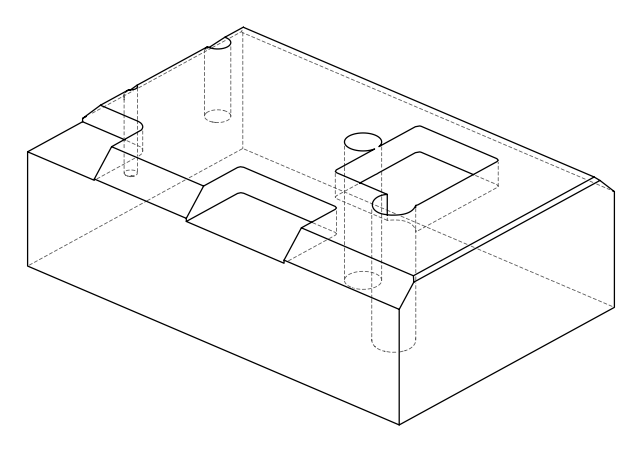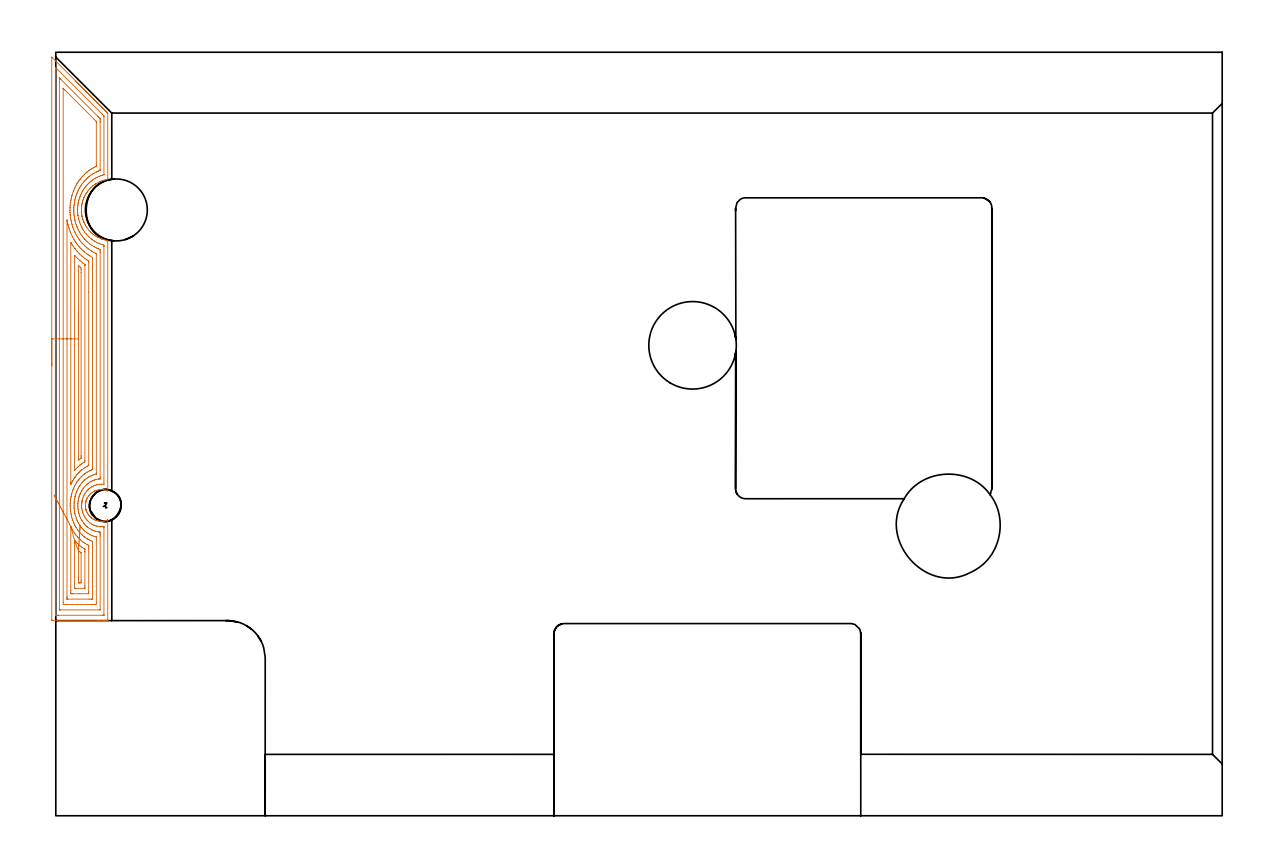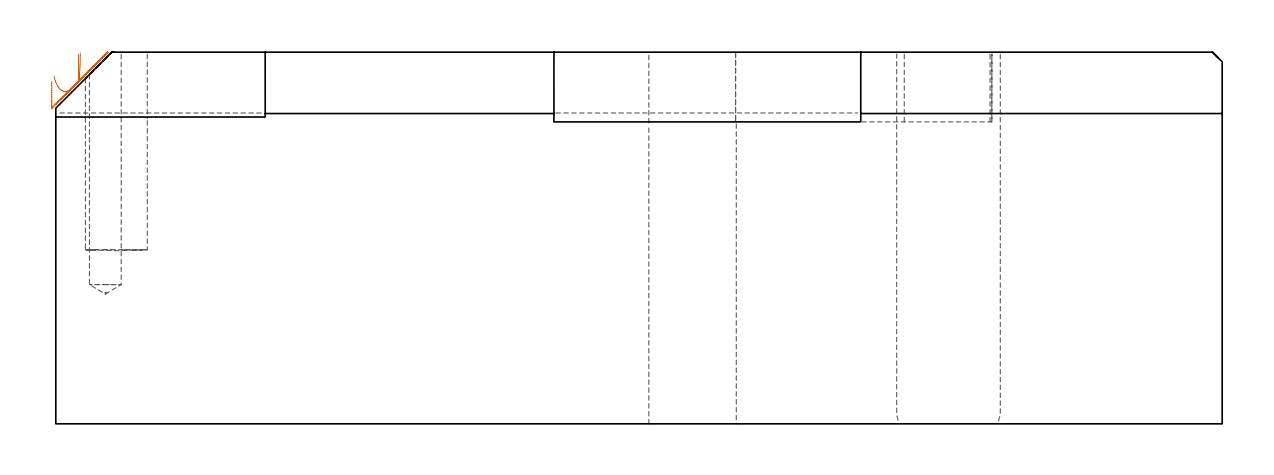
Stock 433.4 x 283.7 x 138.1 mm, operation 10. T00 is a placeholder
(PLAN: 17 operations, 10 tool changes, 284.3 min)
(1 SPOT_DRILL | STEP1HOLE_1 | NXT0321_9005460120000 | 0.05 min | 179 mm3)
(2 SPOT_DRILL_1 | STEP1POCKET | NXT0321_9005460120000 | 0.03 min | 1 mm3)
(3 DRILL_BLIND_HOLE_INTO_CENTER | STEP1HOLE_1 | NXT0301_056 | 0.06 min | 547 mm3)
(4 GUN_DRILL_THROUGH_HOLE | STEP1HOLE_1 | UGT0307_005 | 0.64 min | 6782 mm3)
(5 SPADE_DRILL_TO_ENLARGE_THROUGH_HOLE | STEP1HOLE_1 | UGT0306_010 | 0.59 min | 33665 mm3)
(6 DRILL_TO_ENLARGE_THROUGH_HOLE | STEP1HOLE_1 | UGT0301_001 | 0.61 min | 73306 mm3)
(7 DRILL_BLIND_HOLE_INTO_CENTER_1 | STEP1POCKET | UGT0301_228 | 0.37 min | 9528 mm3)
(8 INDEXABLE_INSERT_DRILL_BLIND_HOLE_FROM_SOLID | STEP1POCKET_1 | NXT0302_017 | 0.3 min | 30509 mm3)
(9 AREA_MILL | FG_CHAMFER_SURFACE | UGT0205_001 | 7.93 min | 32125 mm3)
(10 AREA_MILL_1 | FG_CHAMFER_SURFACE_1 | UGT0205_001 | 12.66 min | 46243 mm3)
(11 AREA_MILL_2 | FG_CHAMFER_SURFACE_2 | UGT0205_001 | 27.56 min | 107477 mm3)
(12 AREA_MILL_3 | FG_CHAMFER_SURFACE_3 | UGT0205_001 | 9.85 min | 37021 mm3)
(13 AREA_MILL_4 | FG_CHAMFER_SURFACE_4 | UGT0205_001 | 4.03 min | 1564 mm3)
(14 MILL_CORNER_NOTCH_RECTANGULAR | CORNER_NOTCH_RECTANGULAR | UGT0201_109 | Follow Part, ap 6.35, ae 75% | 3.54 min | 131106 mm3)
(15 MILL_OPEN_POCKET | POCKET_OPEN | NXT0201_008 | Follow Part, ap 1.5, ae 75% | 86.68 min | 275355 mm3)
(16 MILL_SLOT | SLOT_PARTIAL_RECTANGULAR | NXT0201_008 | Follow Part, ap 1.5, ae 75% | 115.79 min | 206467 mm3)
(17 MILL_THROUGH_HOLE_FROM_SOLID_MATERIAL | STEP1HOLE | NXT0201_007 | Circular | 13.65 min | 154702 mm3)
(TOOL NXT0321_9005460120000 | NC Spot Drill, 142deg, 12mm, Carbide, Uncoated | D12 PA142 FL30 Z2)
(TOOL NXT0301_056 | Carbide Drill 8.5mm [860.1-0850-026A1-MM 2214] | D8.5 PA140 FL47 Z2)
(TOOL UGT0307_005 | Gun Drill 8.3 mm | D8.3 PA130 FL24 Z1)
(TOOL UGT0306_010 | Spade Drill 19.5mm | D19.5 PA132 FL10 Z2)
(TOOL UGT0301_001 | Twist Drill 32.5 mm | D32.5 PA118 FL185 Z2)
(TOOL UGT0301_228 | Twist Drill 11.8 mm | D11.8 PA118 FL93 Z2)
(TOOL NXT0302_017 | Index. Insert Drill 23mm [880-D2300L25-05] | D23 PA176 FL115 Z2)
(TOOL UGT0205_001 | Chamfer Mill 20 x 3 x 45 deg. | D20 FL50 Z2)
(TOOL UGT0201_109 | End Mill 25.4 mm | D25.4 FL25 Z2)
(TOOL NXT0201_008 | ENDMILL 6mm [2P460-0600-NA 1630] | D6 FL26 Z6)
(TOOL NXT0201_007 | ENDMILL 25mm [R216.25-25050GCK54P 1620] | D25 R3 FL54 Z5)
(OP 10 AREA_MILL_1, part 1 of 2)
G17 G21 G94 G90
T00 M6
G54
G17 G0 G90 X-1.5 Y167.2 S1061 M3
G43 Z148.1 H0
Z127.3
G94 G1 Y167.238 Z126.428 F250.
Y167.352 Z125.564
Y167.541 Z124.712
Y167.803 Z123.88
Y168.137 Z123.074
Y168.54 Z122.3
Y169.008 Z121.564
Y169.54 Z120.872
Y170.129 Z120.229
Y170.772 Z119.64
Y171.464 Z119.109
Y172.2 Z118.64
Y172.974 Z118.237
Y173.78 Z117.903
Y174.612 Z117.641
Y175.463 Z117.452
Y176.328 Z117.338
Y177.2 Z117.3
Y281.775
X-1.495 Y281.877 Z117.303
X-1.493 Y281.882 Z117.305
X-1.476 Y281.877 Z117.322
X-0.044 Y280.444 Z118.756
X7.414 Y272.987 Z126.211
X7.458 Y272.943 Z126.257
X7.667 Y272.733 Z126.466
X7.711 Y272.69 Z126.508
X7.756 Y272.645 Z126.554
X7.964 Y272.437 Z126.763
X8.008 Y272.393 Z126.806
X8.053 Y272.347 Z126.852
X8.26 Y272.14 Z127.059
X8.306 Y272.096 Z127.103
X8.351 Y272.049 Z127.15
X8.557 Y271.844 Z127.356
X8.603 Y271.798 Z127.4
X8.649 Y271.752 Z127.448
X8.854 Y271.547 Z127.652
X8.9 Y271.501 Z127.697
X8.947 Y271.454 Z127.746
X9.15 Y271.25 Z127.949
X9.197 Y271.204 Z127.994
X9.245 Y271.156 Z128.043
X9.447 Y270.954 Z128.246
X9.494 Y270.907 Z128.291
X9.542 Y270.858 Z128.341
X9.743 Y270.657 Z128.542
X9.792 Y270.61 Z128.589
X9.84 Y270.56 Z128.639
X10.04 Y270.361 Z128.839
X10.089 Y270.313 Z128.886
X10.138 Y270.263 Z128.937
X10.336 Y270.064 Z129.135
X10.386 Y270.015 Z129.183
X10.436 Y269.965 Z129.235
X10.633 Y269.768 Z129.432
X10.683 Y269.718 Z129.48
X10.734 Y269.667 Z129.532
X10.93 Y269.471 Z129.728
X10.98 Y269.421 Z129.777
X11.031 Y269.369 Z129.83
X11.226 Y269.174 Z130.025
X11.277 Y269.124 Z130.074
X11.329 Y269.071 Z130.128
X11.523 Y268.878 Z130.322
X11.575 Y268.827 Z130.372
X11.627 Y268.774 Z130.426
X11.819 Y268.581 Z130.618
X11.872 Y268.53 Z130.669
X11.925 Y268.476 Z130.724
X12.116 Y268.285 Z130.915
X12.169 Y268.232 Z130.966
X12.223 Y268.178 Z131.021
X12.412 Y267.988 Z131.211
X12.466 Y267.935 Z131.263
X12.52 Y267.88 Z131.319
X12.709 Y267.692 Z131.508
X12.763 Y267.638 Z131.56
X12.818 Y267.582 Z131.617
X13.006 Y267.395 Z131.804
X13.061 Y267.341 Z131.857
X13.116 Y267.285 Z131.915
X13.302 Y267.098 Z132.101
X13.358 Y267.044 Z132.155
X13.414 Y266.987 Z132.213
X13.599 Y266.802 Z132.398
X13.655 Y266.747 Z132.452
X13.712 Y266.689 Z132.51
X13.895 Y266.505 Z132.694
X13.952 Y266.449 Z132.749
X14.009 Y266.391 Z132.808
X14.192 Y266.209 Z132.991
X14.249 Y266.152 Z133.046
X14.307 Y266.093 Z133.106
X14.488 Y265.912 Z133.287
X14.547 Y265.855 Z133.343
X14.605 Y265.796 Z133.404
X14.785 Y265.615 Z133.584
X14.844 Y265.558 Z133.64
X14.903 Y265.498 Z133.702
X15.082 Y265.319 Z133.881
X15.141 Y265.261 Z133.938
X15.201 Y265.2 Z133.999
X15.378 Y265.022 Z134.177
X15.438 Y264.963 Z134.235
X15.498 Y264.902 Z134.297
X15.675 Y264.726 Z134.474
X15.735 Y264.666 Z134.532
X15.796 Y264.604 Z134.595
X15.971 Y264.429 Z134.77
X16.032 Y264.369 Z134.829
X16.094 Y264.307 Z134.893
X16.268 Y264.133 Z135.067
X16.33 Y264.072 Z135.126
X16.392 Y264.009 Z135.191
X16.564 Y263.836 Z135.363
X16.627 Y263.775 Z135.423
X16.69 Y263.711 Z135.489
X16.861 Y263.539 Z135.66
X16.924 Y263.478 Z135.721
X16.987 Y263.413 Z135.786
X17.158 Y263.243 Z135.957
X17.221 Y263.18 Z136.018
X17.285 Y263.115 Z136.084
X17.454 Y262.946 Z136.253
X17.518 Y262.883 Z136.315
X17.583 Y262.818 Z136.382
X17.751 Y262.65 Z136.55
X17.816 Y262.586 Z136.612
X17.881 Y262.52 Z136.68
X18.047 Y262.353 Z136.846
X18.113 Y262.289 Z136.909
X18.178 Y262.222 Z136.978
X18.344 Y262.057 Z137.143
X18.41 Y261.992 Z137.206
X18.476 Y261.924 Z137.275
X18.64 Y261.76 Z137.439
X18.707 Y261.695 Z137.504
X18.774 Y261.626 Z137.573
X18.975 Y261.425 Z137.775
X19.01 Y261.39 Z137.81
X19.301 Y261.088 Z138.099
X19.3 Y236.608 Z138.1
X19.304 Y236.485 Z138.095
X19.196 Y236.453 Z137.995
X18.388 Y236.287 Z137.187
X17.501 Y236.042 Z136.299
X16.924 Y235.835 Z135.72
X16.614 Y235.725 Z135.412
X16.596 Y235.718 Z135.394
X16.478 Y235.671 Z135.275
X16.47 Y235.668 Z135.267
X15.725 Y235.306 Z134.525
X15.141 Y234.975 Z133.935
X14.937 Y234.862 Z133.736
X14.87 Y234.824 Z133.67
X14.838 Y234.806 Z133.637
X14.788 Y234.775 Z133.586
X14.695 Y234.711 Z133.491
X14.522 Y234.593 Z133.322
X14.365 Y234.485 Z133.164
X14.219 Y234.378 Z133.018
X13.951 Y234.18 Z132.749
X13.804 Y234.061 Z132.599
X13.64 Y233.931 Z132.439
X13.58 Y233.882 Z132.379
X13.064 Y233.41 Z131.861
X12.641 Y232.99 Z131.44
X12.176 Y232.465 Z130.974
X11.872 Y232.086 Z130.67
X11.609 Y231.723 Z130.408
X11.577 Y231.679 Z130.376
X11.288 Y231.253 Z130.087
X11.258 Y231.204 Z130.057
X11.025 Y230.804 Z129.822
X11. Y230.761 Z129.797
X10.759 Y230.312 Z129.557
X10.683 Y230.152 Z129.483
X10.654 Y230.091 Z129.454
X10.571 Y229.911 Z129.367
X10.451 Y229.66 Z129.251
X10.4 Y229.552 Z129.2
X10.346 Y229.419 Z129.145
X10.333 Y229.384 Z129.132
X10.197 Y229.017 Z128.994
X10.181 Y228.974 Z128.978
X10.03 Y228.527 Z128.827
X9.901 Y228.081 Z128.699
X9.801 Y227.677 Z128.598
X9.792 Y227.642 Z128.591
X9.789 Y227.634 Z128.589
X9.699 Y227.188 Z128.496
X9.625 Y226.741 Z128.423
X9.57 Y226.295 Z128.368
X9.554 Y226.108 Z128.349
X9.535 Y225.89 Z128.327
X9.531 Y225.849 Z128.324
X9.513 Y225.617 Z128.312
X9.51 Y224.956 Z128.303
X9.514 Y224.583 Z128.311
X9.534 Y224.342 Z128.326
X9.543 Y224.216 Z128.338
Y224.215
X9.552 Y224.104 Z128.346
X9.555 Y224.063 Z128.35
X9.6 Y223.64 Z128.398
X9.602 Y223.617 Z128.4
X9.664 Y223.21 Z128.46
X9.669 Y223.171 Z128.466
X9.68 Y223.114 Z128.477
X9.749 Y222.763 Z128.542
X9.755 Y222.723 Z128.551
X9.765 Y222.679 Z128.562
X9.792 Y222.558 Z128.591
X9.799 Y222.524 Z128.599
X9.85 Y222.317 Z128.644
X9.858 Y222.278 Z128.653
X9.981 Y221.83 Z128.778
X10.014 Y221.724 Z128.812
X10.121 Y221.385 Z128.919
X10.21 Y221.144 Z129.007
X10.257 Y221.015 Z129.053
X10.272 Y220.977 Z129.067
X10.319 Y220.855 Z129.118
X10.386 Y220.684 Z129.185
X10.401 Y220.646 Z129.199
X10.452 Y220.53 Z129.247
X10.467 Y220.493 Z129.264
X10.6 Y220.208 Z129.399
X10.678 Y220.044 Z129.476
X10.905 Y219.6 Z129.703
X11.092 Y219.271 Z129.891
X11.287 Y218.948 Z130.087
X11.445 Y218.708 Z130.245
X11.512 Y218.615 Z130.312
X11.769 Y218.257 Z130.567
X12.106 Y217.815 Z130.905
X12.176 Y217.73 Z130.975
X12.465 Y217.404 Z131.265
X12.54 Y217.32 Z131.34
X12.918 Y216.922 Z131.717
X13.063 Y216.784 Z131.863
X13.492 Y216.4 Z132.291
X13.653 Y216.264 Z132.452
X13.804 Y216.139 Z132.6
X13.892 Y216.063 Z132.691
X13.932 Y216.03 Z132.73
X14.39 Y215.698 Z133.189
X14.838 Y215.398 Z133.637
X15.082 Y215.248 Z133.881
X15.141 Y215.212 Z133.938
X15.209 Y215.17 Z134.008
X15.262 Y215.137 Z134.061
X15.492 Y215.008 Z134.292
X15.725 Y214.889 Z134.525
X16.613 Y214.482 Z135.412
X16.836 Y214.394 Z135.634
X16.924 Y214.359 Z135.72
X17.13 Y214.276 Z135.929
X17.21 Y214.244 Z136.008
X17.37 Y214.195 Z136.168
X17.501 Y214.154 Z136.3
X18.388 Y213.913 Z137.188
X19.04 Y213.777 Z137.839
X19.294 Y213.717 Z138.092
X19.3 Y213.383 Z138.1
Y120.916
X19.297 Y120.704 Z138.089
X19.236 Y120.721 Z138.029
X19.101 Y120.766 Z137.897
X18.835 Y120.863 Z137.634
X18.66 Y120.916 Z137.46
X18.388 Y120.998 Z137.188
X17.946 Y121.097 Z136.746
X17.5 Y121.159 Z136.3
X17.305 Y121.172 Z136.105
X17.057 Y121.187 Z135.856
X16.924 Y121.186 Z135.723
X16.613 Y121.183 Z135.412
X16.169 Y121.144 Z134.967
X15.726 Y121.071 Z134.525
X15.28 Y120.962 Z134.078
X15.141 Y120.917 Z133.939
X14.839 Y120.819 Z133.637
X14.62 Y120.73 Z133.418
X14.493 Y120.678 Z133.291
X14.249 Y120.563 Z133.047
X14.152 Y120.518 Z132.95
X13.951 Y120.404 Z132.749
X13.498 Y120.106 Z132.298
X13.063 Y119.774 Z131.862
X12.892 Y119.625 Z131.691
X12.523 Y119.237 Z131.322
X12.175 Y118.83 Z130.975
X12.106 Y118.732 Z130.904
X11.83 Y118.293 Z130.626
X11.799 Y118.236 Z130.594
X11.584 Y117.84 Z130.383
X11.537 Y117.732 Z130.336
X11.427 Y117.478 Z130.225
X11.377 Y117.342 Z130.173
X11.309 Y117.167 Z130.108
X11.288 Y117.111 Z130.087
X11.277 Y117.074 Z130.076
X11.242 Y116.947 Z130.037
X11.23 Y116.895 Z130.024
X11.135 Y116.502 Z129.934
X11.129 Y116.466 Z129.928
X11.059 Y116.055 Z129.857
X11.017 Y115.609 Z129.814
Y115.603
Y115.346 Z129.807
Y115.28 Z129.806
X11.014 Y115.162
X11.025 Y114.966 Z129.82
X11.037 Y114.815 Z129.827
X11.042 Y114.715 Z129.834
X11.088 Y114.372 Z129.881
X11.097 Y114.287 Z129.895
X11.1 Y114.269 Z129.897
X11.185 Y113.877 Z129.979
X11.216 Y113.769 Z130.007
X11.269 Y113.558 Z130.069
X11.277 Y113.526 Z130.077
X11.288 Y113.489 Z130.087
X11.328 Y113.377 Z130.124
X11.352 Y113.322 Z130.146
X11.464 Y113.042 Z130.262
X11.511 Y112.926 Z130.309
X11.725 Y112.484 Z130.523
X11.758 Y112.428 Z130.556
X11.94 Y112.121 Z130.739
X12.169 Y111.781 Z130.968
X12.176 Y111.771 Z130.974
X12.209 Y111.728 Z131.008
X12.318 Y111.591 Z131.115
X12.679 Y111.196 Z131.477
X13.064 Y110.825 Z131.861
X13.213 Y110.699 Z132.011
X13.292 Y110.642 Z132.091
X13.358 Y110.594 Z132.157
X13.585 Y110.437 Z132.365
X13.594 Y110.432 Z132.374
X13.952 Y110.199 Z132.748
X13.96 Y110.195 Z132.756
X14.249 Y110.044 Z133.045
X14.351 Y109.991 Z133.148
X14.757 Y109.806 Z133.556
X14.838 Y109.776 Z133.638
X14.926 Y109.748 Z133.726
X15.279 Y109.638 Z134.079
X15.725 Y109.529 Z134.525
X16.168 Y109.456 Z134.968
X16.613 Y109.417 Z135.413
X17.057 Y109.412 Z135.857
X17.5 Y109.441 Z136.3
X17.946 Y109.503 Z136.746
X18.388 Y109.603 Z137.188
X18.707 Y109.702 Z137.507
X19.043 Y109.806 Z137.843
X19.153 Y109.85 Z137.952
X19.218 Y109.873 Z138.017
X19.297 Y109.896 Z138.089
X19.3 Y109.748 Z138.1
Y72.672
X19.297 Y72.509 Z138.088
X19.281 Y72.505 Z138.072
X19.244 Y72.502 Z138.035
X18.843 Y72.5 Z137.643
X18.502 Z137.302
X17.816 Z136.611
X16.581 Z135.378
X16.032 Z134.827
X15.415 Z134.21
X-1.182 Z117.616
X-1.492 Y72.51 Z117.306
X-1.499 Y72.819 Z117.299
Y72.839
X-1.5 Y177.2 Z117.3
X-0.086 Z118.714
Y277.778
X-0.085 Y277.848 Z118.715
X-0.081 Y277.988 Z118.719
X-0.079 Y278.018 Z118.721
X-0.076 Y278.017 Z118.724
X-0.054 Y278. Z118.746
X-0.016 Y277.965 Z118.784
X16.924 Y261.026 Z135.724
X17.216 Y260.733 Z136.016
X17.816 Y260.123 Z136.616
X17.879 Y260.046 Z136.679
X17.883 Y259.91 Z136.683
X17.885 Y259.84 Z136.685
Y238.328
X17.883 Y238.258 Z136.683
X17.879 Y238.212 Z136.679
X17.876 Y238.193 Z136.676
X17.868 Y238.188 Z136.668
X17.816 Y238.17 Z136.616
X17.305 Y238.016 Z136.105
X16.924 Y237.89 Z135.724
X16.638 Y237.791 Z135.438
X16.032 Y237.565 Z134.832
X15.99 Y237.547 Z134.79
X15.897 Y237.505 Z134.697
X15.393 Y237.252 Z134.193
X15.141 Y237.12 Z133.941
X14.812 Y236.941 Z133.612
X14.227 Y236.611 Z133.027
X13.717 Y236.251 Z132.517
X13.358 Y235.991 Z132.158
X13.202 Y235.874 Z132.002
X13.006 Y235.718 Z131.806
X12.718 Y235.466 Z131.518
X12.466 Y235.24 Z131.266
X12.252 Y235.039 Z131.052
X12.031 Y234.824 Z130.831
X11.806 Y234.592 Z130.606
X11.575 Y234.34 Z130.375
X11.383 Y234.123 Z130.183
X11.22 Y233.931 Z130.02
X10.982 Y233.632 Z129.782
X10.683 Y233.237 Z129.483
X10.6 Y233.121 Z129.4
X10.541 Y233.038 Z129.341
X10.242 Y232.586 Z129.042
X9.975 Y232.144 Z128.775
X9.934 Y232.073 Z128.734
X9.792 Y231.808 Z128.592
X9.51 Y231.251 Z128.31
X9.314 Y230.836 Z128.114
X9.102 Y230.357 Z127.902
X9.067 Y230.274 Z127.867
X9.044 Y230.213 Z127.844
X8.9 Y229.82 Z127.7
X8.811 Y229.554 Z127.611
X8.782 Y229.464 Z127.582
X8.606 Y228.865 Z127.406
X8.53 Y228.571 Z127.33
X8.429 Y228.149 Z127.229
X8.333 Y227.677 Z127.133
X8.305 Y227.528 Z127.105
X8.285 Y227.4 Z127.085
X8.2 Y226.784 Z127.
X8.179 Y226.612 Z126.979
X8.116 Y225.89 Z126.916
X8.11 Y225.789 Z126.91
X8.096 Y224.997 Z126.896
X8.095 Y224.91 Z126.895
X8.106 Y224.505 Z126.906
X8.131 Y224.104 Z126.931
X8.141 Y223.971 Z126.941
X8.222 Y223.21 Z127.022
X8.236 Y223.096 Z127.036
X8.257 Y222.961 Z127.057
X8.373 Y222.317 Z127.173
X8.474 Y221.85 Z127.274
X8.581 Y221.423 Z127.381
X8.817 Y220.613 Z127.617
X8.845 Y220.53 Z127.645
X8.9 Y220.372 Z127.7
X9.102 Y219.839 Z127.902
X9.135 Y219.754 Z127.935
X9.185 Y219.637 Z127.985
X9.416 Y219.119 Z128.216
X9.604 Y218.743 Z128.404
X9.792 Y218.381 Z128.592
X10.099 Y217.85 Z128.899
X10.324 Y217.491 Z129.124
X10.683 Y216.961 Z129.483
X10.695 Y216.944 Z129.495
X11.243 Y216.239 Z130.043
X11.392 Y216.063 Z130.192
X11.575 Y215.863 Z130.375
X12.238 Y215.17 Z131.038
X12.466 Y214.962 Z131.266
X13.259 Y214.276 Z132.059
X13.358 Y214.201 Z132.158
X13.635 Y213.998 Z132.435
X14.249 Y213.59 Z133.049
X14.578 Y213.383 Z133.378
X15.141 Y213.071 Z133.941
X15.742 Y212.78 Z134.542
X16.032 Y212.651 Z134.832
X16.405 Y212.489 Z135.205
X16.924 Y212.295 Z135.724
X17.214 Y212.199 Z136.014
X17.816 Y212.024 Z136.616
X17.869 Y212.007 Z136.669
X17.879 Y211.806 Z136.679
X17.884 Y211.666 Z136.684
X17.885 Y211.596 Z136.685
Y123.973
X17.879 Y123.149 Z136.679
X17.877 Y123.125 Z136.677
X17.842 Y123.123 Z136.642
X17.816 Y123.126 Z136.616
X17.64 Y123.149 Z136.44
X16.924 Y123.183 Z135.724
X16.889 Y123.184 Z135.689
X16.182 Y123.149 Z134.982
X16.045 Y123.136 Z134.845
X16.032 Y123.134 Z134.832
X15.628 Y123.059 Z134.428
X15.3 Y122.99 Z134.1
X15.141 Y122.948 Z133.941
X14.611 Y122.787 Z133.411
X14.249 Y122.65 Z133.049
X13.974 Y122.532 Z132.774
X13.418 Y122.256 Z132.218
X13.38 Y122.233 Z132.18
X13.358 Y122.218 Z132.158
X12.85 Y121.872 Z131.65
X12.466 Y121.584 Z131.266
X12.343 Y121.486 Z131.143
X12.2 Y121.362 Z131.
X11.887 Y121.049 Z130.687
X11.575 Y120.714 Z130.375
X11.46 Y120.584 Z130.26
X11.365 Y120.469 Z130.165
X11.07 Y120.081 Z129.87
X10.744 Y119.576 Z129.544
X10.73 Y119.552 Z129.53
X10.721 Y119.537 Z129.521
X10.683 Y119.466 Z129.483
X10.416 Y118.95 Z129.216
X10.298 Y118.682 Z129.098
X10.15 Y118.323 Z128.95
X9.96 Y117.789 Z128.76
X9.937 Y117.716 Z128.737
X9.921 Y117.659 Z128.721
X9.792 Y117.123 Z128.592
X9.754 Y116.933 Z128.554
X9.748 Y116.895 Z128.548
X9.687 Y116.503 Z128.487
X9.646 Y116.148 Z128.446
X9.633 Y116.002 Z128.433
X9.609 Y115.65 Z128.409
X9.604 Y115.297 Z128.404
Y115.109
X9.654 Y114.353 Z128.454
X9.673 Y114.215 Z128.473
X9.792 Y113.477 Z128.592
X9.833 Y113.28 Z128.633
X9.969 Y112.793 Z128.769
X10.089 Y112.428 Z128.889
X10.291 Y111.928 Z129.091
X10.478 Y111.535 Z129.278
X10.683 Y111.142 Z129.483
X10.992 Y110.642 Z129.792
X11.229 Y110.298 Z130.029
X11.393 Y110.09 Z130.193
X11.575 Y109.881 Z130.375
X11.696 Y109.748 Z130.496
X12.079 Y109.364 Z130.879
X12.466 Y109.01 Z131.266
X12.669 Y108.855 Z131.469
X13.358 Y108.394 Z132.158
X13.633 Y108.244 Z132.433
X14.194 Y107.961 Z132.994
X14.249 Y107.936 Z133.049
X14.294 Y107.917 Z133.094
X14.809 Y107.747 Z133.609
X15.141 Y107.652 Z133.941
X15.547 Y107.555 Z134.347
X16.032 Y107.475 Z134.832
X16.565 Y107.428 Z135.365
X16.924 Y107.424 Z135.724
X17.44 Y107.445 Z136.24
X17.816 Y107.47 Z136.616
X17.868 Y107.473 Z136.668
X17.879 Y107.278 Z136.679
X17.884 Y107.138 Z136.684
X17.885 Y107.068 Z136.685
Y74.765
X17.882 Y74.625 Z136.682
X17.879 Y74.533 Z136.679
X17.873 Y74.509 Z136.673
X17.865 Y74.507 Z136.665
X17.816 Y74.504 Z136.616
X17.328 Y74.5 Z136.128
X0.876 Z119.676
X0.388 Y74.501 Z119.188
X-0.016 Y74.508 Z118.784
X-0.067 Y74.51 Z118.733
X-0.079 Y74.695 Z118.721
X-0.084 Y74.835 Z118.716
X-0.085 Y74.906 Z118.715
X-0.086 Y177.2 Z118.714
X1.329 Z120.129
Y273.694
X1.33 Y273.881 Z120.13
X1.334 Y274.134 Z120.134
X1.335 Y274.152 Z120.135
X1.361 Y274.134 Z120.161
X1.567 Y273.933 Z120.367
X1.768 Y273.733 Z120.568
X15.661 Y259.84 Z134.461
X16.032 Y259.466 Z134.832
X16.291 Y259.203 Z135.091
X16.419 Y259.069 Z135.219
X16.465 Y259.005 Z135.265
X16.466 Y258.946 Z135.266
X16.47 Y258.508 Z135.27
X16.471 Y258.053 Z135.271
Y257.613
Y240.185
X16.469 Y239.965 Z135.269
X16.466 Y239.855 Z135.266
X16.464 Y239.808 Z135.264
X16.426 Y239.791 Z135.226
X16.032 Y239.638 Z134.832
X15.783 Y239.541 Z134.583
X15.638 Y239.48 Z134.438
X15.222 Y239.291 Z134.022
X15.167 Y239.265 Z133.967
X15.063 Y239.214 Z133.863
X14.249 Y238.772 Z133.049
X14.01 Y238.638 Z132.81
X13.596 Y238.398 Z132.396
X13.453 Y238.302 Z132.253
X13.358 Y238.236 Z132.158
X12.933 Y237.93 Z131.733
X12.466 Y237.586 Z131.266
X12.42 Y237.55 Z131.22
X12.364 Y237.505 Z131.164
X11.942 Y237.137 Z130.742
X11.575 Y236.808 Z130.375
X11.473 Y236.713 Z130.273
X11.367 Y236.611 Z130.167
X11.029 Y236.265 Z129.829
X10.683 Y235.894 Z129.483
X10.599 Y235.802 Z129.399
X10.526 Y235.718 Z129.326
X10.194 Y235.315 Z128.994
X9.792 Y234.802 Z128.592
X9.436 Y234.287 Z128.236
X9.196 Y233.931 Z127.996
X9.082 Y233.748 Z127.882
X8.9 Y233.442 Z127.7
X8.755 Y233.183 Z127.555
X8.676 Y233.038 Z127.476
X8.451 Y232.594 Z127.251
X8.227 Y232.144 Z127.027
X8.157 Y231.995 Z126.957
X8.008 Y231.667 Z126.808
X7.885 Y231.374 Z126.685
X7.837 Y231.251 Z126.637
X7.644 Y230.723 Z126.444
X7.52 Y230.357 Z126.32
X7.425 Y230.049 Z126.225
X7.253 Y229.464 Z126.053
X7.224 Y229.357 Z126.024
X7.117 Y228.93 Z125.917
X7.052 Y228.635 Z125.852
X7.039 Y228.571 Z125.839
X6.915 Y227.88 Z125.715
X6.884 Y227.677 Z125.684
X6.804 Y227.098 Z125.604
X6.77 Y226.784 Z125.57
X6.726 Y226.282 Z125.526
X6.698 Y225.89 Z125.498
X6.689 Y225.425 Z125.489
X6.685 Y224.997 Z125.485
X6.691 Y224.53 Z125.491
X6.712 Y224.104 Z125.512
X6.756 Y223.572 Z125.556
X6.794 Y223.21 Z125.594
X6.875 Y222.559 Z125.675
X6.917 Y222.317 Z125.717
X7.071 Y221.469 Z125.871
X7.081 Y221.423 Z125.881
X7.117 Y221.261 Z125.917
X7.313 Y220.53 Z126.113
X7.391 Y220.256 Z126.191
X7.585 Y219.637 Z126.385
X7.853 Y218.899 Z126.653
X7.916 Y218.743 Z126.716
X8.008 Y218.525 Z126.808
X8.323 Y217.85 Z127.123
X8.632 Y217.224 Z127.432
X8.784 Y216.956 Z127.584
X8.9 Y216.759 Z127.7
X9.333 Y216.063 Z128.133
X9.792 Y215.415 Z128.592
X9.973 Y215.17 Z128.773
X10.282 Y214.771 Z129.082
X10.683 Y214.299 Z129.483
X10.703 Y214.276 Z129.503
X11.122 Y213.836 Z129.922
X11.575 Y213.384 Z130.375
X12.466 Y212.62 Z131.266
X12.626 Y212.489 Z131.426
X13.358 Y211.978 Z132.158
X13.938 Y211.596 Z132.738
X14.249 Y211.416 Z133.049
X14.662 Y211.183 Z133.462
X15.141 Y210.958 Z133.941
X15.695 Y210.703 Z134.495
X16.032 Y210.563 Z134.832
X16.269 Y210.465 Z135.069
X16.43 Y210.394 Z135.23
X16.465 Y210.378 Z135.265
X16.467 Y210.344 Z135.267
X16.469 Y210.265 Z135.269
X16.471 Y209.809 Z135.271
Y209.369
Y125.829
X16.47 Y125.39 Z135.27
X16.468 Y125.243 Z135.268
X16.465 Y125.192 Z135.265
X16.462 Y125.175 Z135.262
X16.446 Y125.172 Z135.246
X16.366 Y125.162 Z135.166
X16.032 Y125.13 Z134.832
X15.859 Y125.11 Z134.659
X15.141 Y124.984 Z133.941
X15.101 Y124.976 Z133.901
X14.932 Y124.936 Z133.732
X14.41 Y124.775 Z133.21
X14.249 Y124.721 Z133.049
X13.762 Y124.531 Z132.562
X13.358 Y124.343 Z132.158
X13.158 Y124.243 Z131.958
X12.785 Y124.043 Z131.585
X12.591 Y123.917 Z131.391
X12.466 Y123.831 Z131.266
X12.068 Y123.548 Z130.868
X11.575 Y123.174 Z130.375
X11.561 Y123.163 Z130.361
X11.545 Y123.149 Z130.345
X11.11 Y122.721 Z129.91
X10.666 Y122.256 Z129.466
X10.278 Y121.768 Z129.078
X9.983 Y121.362 Z128.783
X9.906 Y121.248 Z128.706
X9.792 Y121.065 Z128.592
X9.572 Y120.689 Z128.372
X9.452 Y120.469 Z128.252
X9.262 Y120.106 Z128.062
X9.024 Y119.576 Z127.824
X8.987 Y119.488 Z127.787
X8.9 Y119.27 Z127.7
X8.748 Y118.835 Z127.548
X8.698 Y118.682 Z127.498
X8.607 Y118.382 Z127.407
X8.547 Y118.142 Z127.347
X8.464 Y117.789 Z127.264
X8.387 Y117.41 Z127.187
X8.3 Y116.895 Z127.1
X8.27 Y116.634 Z127.07
X8.212 Y116.002 Z127.012
X8.199 Y115.811 Z126.999
X8.189 Y115.109 Z126.989
X8.195 Y114.921 Z126.995
X8.243 Y114.215 Z127.043
X8.268 Y113.955 Z127.068
X8.37 Y113.322 Z127.17
X8.447 Y112.882 Z127.247
X8.555 Y112.428 Z127.355
X8.637 Y112.12 Z127.437
X8.778 Y111.658 Z127.578
X8.822 Y111.535 Z127.622
X8.9 Y111.332 Z127.7
X9.2 Y110.642 Z128.
X9.491 Y110.049 Z128.291
X9.665 Y109.748 Z128.465
X9.792 Y109.544 Z128.592
X10.249 Y108.855 Z129.049
X10.439 Y108.613 Z129.239
X10.683 Y108.334 Z129.483
X11.033 Y107.961 Z129.833
X11.302 Y107.693 Z130.102
X11.575 Y107.443 Z130.375
X11.77 Y107.269 Z130.57
X12.032 Y107.068 Z130.832
X12.466 Y106.776 Z131.266
X12.694 Y106.625 Z131.494
X13.205 Y106.328 Z132.005
X13.358 Y106.253 Z132.158
X13.52 Y106.175 Z132.32
X14.026 Y105.959 Z132.826
X14.249 Y105.882 Z133.049
X14.684 Y105.739 Z133.484
X15.141 Y105.624 Z133.941
X15.821 Y105.493 Z134.621
X16.032 Y105.465 Z134.832
X16.198 Y105.445 Z134.998
X16.454 Y105.415 Z135.254
X16.464 Y105.281 Z135.264
X16.469 Y104.844 Z135.269
X16.471 Y104.388 Z135.271
Y103.948
Y76.692
X16.469 Y76.583 Z135.269
X16.467 Y76.529 Z135.267
X16.465 Y76.51 Z135.265
X16.416 Y76.507 Z135.216
X16.223 Y76.501 Z135.023
X1.768 Y76.5 Z120.568
X1.576 Y76.501 Z120.376
X1.448 Y76.504 Z120.248
X1.346 Y76.51 Z120.146
X1.334 Y76.515 Z120.134
X1.332 Y76.522 Z120.132
X1.33 Y76.546 Z120.13
X1.329 Y76.692 Z120.129
X1.328 Y77.132 Z120.128
X1.329 Y177.2 Z120.129
X2.743 Z121.543
Y270.021
X2.745 Y270.199 Z121.545
X2.747 Y270.285 Z121.547
X2.748 Y270.291 Z121.548
X2.762 Y270.282 Z121.562
X2.797 Y270.25 Z121.597
X3.384 Y269.667 Z122.184
X14.249 Y258.802 Z133.049
X14.993 Y258.053 Z133.793
X15.042 Y257.997 Z133.842
X15.05 Y257.95 Z133.85
X15.053 Y257.85 Z133.853
X15.056 Y257.648 Z133.856
X15.057 Y257.243 Z133.857
Y241.972
X15.053 Y241.567 Z133.853
X15.05 Y241.366 Z133.85
X15.043 Y241.328 Z133.843
X15.01 Y241.308 Z133.81
X14.946 Y241.273 Z133.746
X14.553 Y241.078 Z133.353
X14.354 Y240.973 Z133.154
X14.249 Y240.917 Z133.049
X13.777 Y240.658 Z132.577
X13.358 Y240.422 Z132.158
X13.208 Y240.335 Z132.008
X12.961 Y240.185 Z131.761
X12.668 Y239.983 Z131.468
X12.466 Y239.84 Z131.266
X12.15 Y239.608 Z130.95
X11.725 Y239.291 Z130.525
X11.642 Y239.224 Z130.442
X11.575 Y239.167 Z130.375
X11.165 Y238.808 Z129.965
X10.683 Y238.377 Z129.483
X10.252 Y237.937 Z129.052
X9.841 Y237.505 Z128.641
X9.817 Y237.479 Z128.617
X9.792 Y237.449 Z128.592
X9.409 Y236.994 Z128.209
X9.095 Y236.611 Z127.895
X9.01 Y236.501 Z127.81
X8.9 Y236.356 Z127.7
X8.633 Y235.985 Z127.433
X8.444 Y235.718 Z127.244
X8.27 Y235.456 Z127.07
X8.008 Y235.051 Z126.808
X7.923 Y234.91 Z126.723
X7.873 Y234.824 Z126.673
X7.602 Y234.338 Z126.402
X7.386 Y233.931 Z126.186
X7.295 Y233.753 Z126.095
X7.117 Y233.395 Z125.917
X7.002 Y233.153 Z125.802
X6.949 Y233.038 Z125.749
X6.73 Y232.532 Z125.53
X6.573 Y232.144 Z125.373
X6.479 Y231.89 Z125.279
X6.247 Y231.251 Z125.047
X6.242 Y231.234 Z125.042
X6.225 Y231.184 Z125.025
X6.038 Y230.546 Z124.838
X5.985 Y230.357 Z124.785
X5.849 Y229.841 Z124.649
X5.759 Y229.464 Z124.559
X5.683 Y229.114 Z124.483
X5.579 Y228.571 Z124.379
X5.542 Y228.362 Z124.342
X5.439 Y227.677 Z124.239
X5.427 Y227.584 Z124.227
X5.338 Y226.784 Z124.138
X5.334 Y226.737 Z124.134
X5.281 Y225.944 Z124.081
X5.279 Y225.89 Z124.079
X5.267 Y225.064 Z124.067
Y224.997
X5.287 Y224.15 Z124.087
X5.29 Y224.104 Z124.09
X5.334 Y223.469 Z124.134
X5.358 Y223.21 Z124.158
X5.361 Y223.183 Z124.161
X5.467 Y222.317 Z124.267
X5.488 Y222.162 Z124.288
X5.621 Y221.423 Z124.421
X5.689 Y221.068 Z124.489
X5.806 Y220.53 Z124.606
X5.968 Y219.894 Z124.768
X6.042 Y219.637 Z124.842
X6.225 Y219.022 Z125.025
X6.317 Y218.743 Z125.117
X6.365 Y218.603 Z125.165
X6.653 Y217.85 Z125.453
X6.973 Y217.1 Z125.773
X7.039 Y216.956 Z125.839
X7.117 Y216.794 Z125.917
X7.487 Y216.063 Z126.287
X7.98 Y215.198 Z126.78
X8.352 Y214.622 Z127.152
X8.595 Y214.276 Z127.395
X8.9 Y213.857 Z127.7
X9.261 Y213.383 Z128.061
X9.792 Y212.758 Z128.592
X10.041 Y212.489 Z128.841
X10.683 Y211.834 Z129.483
X10.941 Y211.596 Z129.741
X11.575 Y211.049 Z130.375
X11.994 Y210.703 Z130.794
X12.466 Y210.371 Z131.266
X13.292 Y209.809 Z132.092
X13.358 Y209.768 Z132.158
X13.461 Y209.705 Z132.261
X14.249 Y209.276 Z133.049
X14.998 Y208.916 Z133.798
X15.05 Y208.883 Z133.85
X15.052 Y208.864 Z133.852
X15.055 Y208.814 Z133.855
X15.057 Y208.713 Z133.857
Y208.511
Y127.616
X15.054 Y127.212 Z133.854
X15.05 Y127.011 Z133.85
X15.048 Y126.995 Z133.848
X15.027 Y126.988 Z133.827
X14.982 Y126.975 Z133.782
X14.208 Y126.765 Z133.008
X14.07 Y126.723 Z132.87
X13.553 Y126.527 Z132.353
X13.358 Y126.447 Z132.158
X12.936 Y126.252 Z131.736
X12.466 Y126.011 Z131.266
X12.348 Y125.948 Z131.148
X12.146 Y125.829 Z130.946
X11.805 Y125.599 Z130.605
X11.575 Y125.437 Z130.375
X11.287 Y125.224 Z130.087
X10.909 Y124.936 Z129.709
X10.788 Y124.831 Z129.588
X10.683 Y124.734 Z129.483
X10.333 Y124.393 Z129.133
X9.992 Y124.043 Z128.792
X9.896 Y123.938 Z128.696
X9.792 Y123.818 Z128.592
X9.491 Y123.45 Z128.291
X9.252 Y123.149 Z128.052
X9.104 Y122.945 Z127.904
X8.9 Y122.651 Z127.7
X8.746 Y122.41 Z127.546
X8.653 Y122.256 Z127.453
X8.417 Y121.846 Z127.217
X8.156 Y121.362 Z126.956
X8.107 Y121.264 Z126.907
X8.008 Y121.056 Z126.808
X7.832 Y120.645 Z126.632
X7.76 Y120.469 Z126.56
X7.582 Y120.003 Z126.382
X7.432 Y119.576 Z126.232
X7.357 Y119.335 Z126.157
X7.274 Y119.05 Z126.074
X7.178 Y118.682 Z125.978
X7.166 Y118.633 Z125.966
X7.117 Y118.425 Z125.917
X7.012 Y117.893 Z125.812
X6.994 Y117.789 Z125.794
X6.893 Y117.12 Z125.693
X6.868 Y116.895 Z125.668
X6.814 Y116.305 Z125.614
X6.792 Y116.002 Z125.592
X6.78 Y115.447 Z125.58
X6.775 Y115.109 Z125.575
X6.801 Y114.532 Z125.601
X6.822 Y114.215 Z125.622
X6.882 Y113.557 Z125.682
X6.919 Y113.322 Z125.719
X7.053 Y112.493 Z125.853
X7.065 Y112.428 Z125.865
X7.117 Y112.181 Z125.917
X7.282 Y111.535 Z126.082
X7.343 Y111.309 Z126.143
X7.558 Y110.642 Z126.358
X7.857 Y109.9 Z126.657
X7.923 Y109.748 Z126.723
X8.008 Y109.559 Z126.808
X8.362 Y108.855 Z127.162
X8.493 Y108.621 Z127.293
X8.88 Y107.981 Z127.68
X8.9 Y107.951 Z127.7
X9.258 Y107.429 Z128.058
X9.541 Y107.068 Z128.341
X9.792 Y106.781 Z128.592
X10.372 Y106.175 Z129.172
X10.683 Y105.878 Z129.483
X10.994 Y105.598 Z129.794
X11.395 Y105.281 Z130.195
X11.575 Y105.156 Z130.375
X11.96 Y104.896 Z130.76
X12.466 Y104.601 Z131.266
X12.853 Y104.388 Z131.653
X13.358 Y104.16 Z132.158
X13.753 Y103.991 Z132.553
X14.249 Y103.831 Z133.049
X15.018 Y103.618 Z133.818
X15.034 Y103.607 Z133.834
X15.05 Y103.585 Z133.85
X15.052 Y103.494 Z133.852
X15.057 Y102.685 Z133.857
Y102.601
Y79.373
X15.052 Y78.568 Z133.852
X15.051 Y78.518 Z133.851
X15.01 Y78.51 Z133.81
X14.902 Y78.506 Z133.702
X14.685 Y78.502 Z133.485
X14.249 Y78.5 Z133.049
X3.551 Z122.351
X3.106 Y78.502 Z121.906
X2.895 Y78.506 Z121.695
X2.79 Y78.51 Z121.59
X2.749 Y78.516 Z121.549
X2.743 Y79.373 Z121.543
Y177.2
X4.157 Z122.957
Y221.139
X4.158 Y221.262 Z122.958
X4.16 Y221.357 Z122.96
X4.167 Y221.335 Z122.967
X4.222 Y221.054 Z123.022
X4.292 Y220.68 Z123.092
X4.323 Y220.53 Z123.123
X4.442 Y219.97 Z123.242
X4.526 Y219.637 Z123.326
X4.555 Y219.524 Z123.355
X4.777 Y218.743 Z123.577
X4.919 Y218.266 Z123.719
X5.054 Y217.85 Z123.854
X5.334 Y217.08 Z124.134
X5.38 Y216.956 Z124.18
X5.41 Y216.88 Z124.21
X5.771 Y216.063 Z124.571
X6.161 Y215.234 Z124.961
X6.194 Y215.17 Z124.994
X6.225 Y215.109 Z125.025
X6.694 Y214.276 Z125.494
X7.117 Y213.57 Z125.917
X7.235 Y213.383 Z126.035
X7.469 Y213.03 Z126.269
X7.861 Y212.489 Z126.661
X8.008 Y212.292 Z126.808
X8.311 Y211.902 Z127.111
X8.564 Y211.596 Z127.364
X8.9 Y211.205 Z127.7
X9.375 Y210.703 Z128.175
X9.792 Y210.278 Z128.592
X10.298 Y209.809 Z129.098
X10.683 Y209.476 Z129.483
X11.359 Y208.916 Z130.159
X11.575 Y208.76 Z130.375
X12.089 Y208.401 Z130.889
X12.466 Y208.15 Z131.266
X12.661 Y208.022 Z131.461
X13.574 Y207.489 Z132.374
X13.617 Y207.46 Z132.417
X13.636 Y207.446 Z132.436
X13.637 Y207.414 Z132.437
X13.641 Y207.129 Z132.441
X13.643 Y206.843 Z132.443
Y129.403
X13.642 Y129.118 Z132.442
X13.639 Y128.832 Z132.439
X13.636 Y128.648 Z132.436
X13.555 Y128.612 Z132.355
X13.358 Y128.529 Z132.158
X13.344 Y128.524 Z132.144
X13.307 Y128.51 Z132.107
X12.719 Y128.256 Z131.519
X12.466 Y128.139 Z131.266
X12.123 Y127.96 Z130.923
X11.575 Y127.66 Z130.375
X11.547 Y127.644 Z130.347
X11.504 Y127.616 Z130.304
X11.02 Y127.278 Z129.82
X10.683 Y127.037 Z129.483
X10.503 Y126.903 Z129.303
X10.272 Y126.723 Z129.072
X10.013 Y126.501 Z128.813
X9.792 Y126.294 Z128.592
X9.556 Y126.065 Z128.356
X9.322 Y125.829 Z128.122
X9.118 Y125.611 Z127.918
X8.9 Y125.369 Z127.7
X8.702 Y125.135 Z127.502
X8.54 Y124.936 Z127.34
X8.308 Y124.636 Z127.108
X8.008 Y124.229 Z126.808
X7.932 Y124.12 Z126.732
X7.881 Y124.043 Z126.681
X7.59 Y123.569 Z126.39
X7.341 Y123.149 Z126.141
X7.26 Y123.006 Z126.06
X7.117 Y122.74 Z125.917
X6.954 Y122.419 Z125.754
X6.878 Y122.256 Z125.678
X6.678 Y121.803 Z125.478
X6.494 Y121.362 Z125.294
X6.418 Y121.169 Z125.218
X6.225 Y120.654 Z125.025
X6.178 Y120.517 Z124.978
X6.162 Y120.469 Z124.962
X5.971 Y119.83 Z124.771
X5.906 Y119.576 Z124.706
X5.795 Y119.114 Z124.595
X5.704 Y118.682 Z124.504
X5.642 Y118.374 Z124.442
X5.548 Y117.789 Z124.348
X5.52 Y117.602 Z124.32
X5.439 Y116.895 Z124.239
X5.43 Y116.799 Z124.23
X5.372 Y116.002 Z124.172
X5.37 Y115.965 Z124.17
X5.355 Y115.109 Z124.155
Y115.087
X5.397 Y114.215 Z124.197
X5.401 Y114.148 Z124.201
X5.478 Y113.322 Z124.278
X5.497 Y113.159 Z124.297
X5.614 Y112.428 Z124.414
X5.673 Y112.089 Z124.473
X5.784 Y111.535 Z124.584
X5.929 Y110.938 Z124.729
X6.01 Y110.642 Z124.81
X6.225 Y109.937 Z125.025
X6.289 Y109.748 Z125.089
X6.325 Y109.648 Z125.125
X6.658 Y108.855 Z125.458
X6.772 Y108.589 Z125.572
X7.021 Y108.058 Z125.821
X7.069 Y107.961 Z125.869
X7.117 Y107.869 Z125.917
X7.4 Y107.352 Z126.2
X7.574 Y107.068 Z126.374
X8.008 Y106.384 Z126.808
X8.151 Y106.175 Z126.951
X8.528 Y105.654 Z127.328
X8.846 Y105.281 Z127.646
X8.9 Y105.223 Z127.7
X9.71 Y104.388 Z128.51
X9.792 Y104.312 Z128.592
X10.455 Y103.723 Z129.255
X10.683 Y103.547 Z129.483
X10.754 Y103.494 Z129.554
X11.575 Y102.963 Z130.375
X11.8 Y102.827 Z130.6
X12.192 Y102.601 Z130.992
X12.466 Y102.465 Z131.266
X12.728 Y102.338 Z131.528
X13.358 Y102.074 Z132.158
X13.62 Y101.964 Z132.42
X13.637 Y101.953 Z132.437
X13.639 Y101.929 Z132.439
X13.641 Y101.879 Z132.441
X13.643 Y101.803 Z132.443
Y101.708
Y81.159
X13.642 Y80.875 Z132.442
X13.638 Y80.588 Z132.438
X13.636 Y80.515 Z132.436
X13.604 Y80.51 Z132.404
X13.522 Y80.505 Z132.322
X13.358 Y80.502 Z132.158
X13.124 Y80.5 Z131.924
X12.466 Z131.266
X4.442 Y80.501 Z123.242
X4.205 Y80.504 Z123.005
X4.168 Y80.51 Z122.968
X4.164 Y80.519 Z122.964
X4.161 Y80.548 Z122.961
X4.158 Y81.159 Z122.958
X4.157 Y81.445 Z122.957
Y177.2
X5.571 Z124.371
X5.572 Y212.858 Z124.372
X5.573 Y212.935 Z124.373
X5.576 Y212.999 Z124.376
X5.577 Y213.018 Z124.377
X5.908 Y212.489 Z124.708
X6.225 Y211.988 Z125.025
X6.492 Y211.596 Z125.292
X7.117 Y210.727 Z125.917
X7.135 Y210.703 Z125.935
X7.195 Y210.624 Z125.995
X7.871 Y209.809 Z126.671
X8.008 Y209.653 Z126.808
X8.706 Y208.916 Z127.506
X8.9 Y208.721 Z127.7
X9.647 Y208.022 Z128.447
X9.792 Y207.897 Z128.592
X10.208 Y207.546 Z129.008
X10.683 Y207.151 Z129.483
X10.711 Y207.129 Z129.511
X11.575 Y206.538 Z130.375
X12.019 Y206.236 Z130.819
X12.126 Y206.164 Z130.926
X12.209 Y206.108 Z131.009
X12.222 Y206.069 Z131.022
X12.224 Y205.908 Z131.024
X12.228 Y205.581 Z131.028
X12.229 Y194.48 Z131.029
X12.228 Y130.296 Z131.028
X12.227 Y130.215 Z131.027
X12.225 Y130.175 Z131.025
X12.222 Y130.159 Z131.022
X12.209 Y130.146 Z131.009
X11.892 Y129.978 Z130.692
X11.575 Y129.806 Z130.375
X11.316 Y129.662 Z130.116
X10.872 Y129.403 Z129.672
X10.758 Y129.328 Z129.558
X10.683 Y129.276 Z129.483
X10.237 Y128.957 Z129.037
X9.792 Y128.633 Z128.592
X9.721 Y128.58 Z128.521
X9.632 Y128.51 Z128.432
X9.237 Y128.172 Z128.037
X8.9 Y127.858 Z127.7
X8.777 Y127.74 Z127.577
X8.653 Y127.616 Z127.453
X8.34 Y127.284 Z127.14
X8.008 Y126.925 Z126.808
X7.914 Y126.817 Z126.714
X7.836 Y126.723 Z126.636
X7.518 Y126.321 Z126.318
X7.139 Y125.829 Z125.939
X7.13 Y125.816 Z125.93
X7.117 Y125.798 Z125.917
X6.772 Y125.282 Z125.572
X6.553 Y124.936 Z125.353
X6.43 Y124.731 Z125.23
X6.225 Y124.382 Z125.025
X6.105 Y124.164 Z124.905
X6.039 Y124.043 Z124.839
X5.943 Y123.856 Z124.743
X5.8 Y123.575 Z124.6
X5.593 Y123.149 Z124.393
X5.59 Z124.39
X5.578 Z124.378
X5.574 Y123.519 Z124.374
X5.572 Y123.804 Z124.372
X5.571 Y177.2 Z124.371
X6.985 Z125.785
X6.986 Y208.022 Z125.786
X6.987 Y208.153 Z125.787
X6.989 Y208.197 Z125.789
X6.991 Y208.216 Z125.791
X7.034 Y208.172 Z125.834
X7.117 Y208.088 Z125.917
X8.034 Y207.129 Z126.834
X8.9 Y206.325 Z127.7
X9. Y206.236 Z127.8
X9.792 Y205.579 Z128.592
X10.088 Y205.342 Z128.888
X10.683 Y204.922 Z129.483
X10.783 Y204.85 Z129.583
X10.802 Y204.833 Z129.602
X10.807 Y204.826 Z129.607
X10.81 Y204.799 Z129.61
X10.813 Y204.712 Z129.613
X10.814 Y204.58 Z129.614
X10.815 Y204.449 Z129.615
X10.814 Y131.952 Z129.614
X10.812 Y131.82 Z129.612
X10.808 Y131.562 Z129.608
X10.683 Y131.474 Z129.483
X10.51 Y131.363 Z129.31
X10.237 Y131.19 Z129.037
X9.972 Y131.009 Z128.772
X9.792 Y130.882 Z128.592
X9.453 Y130.636 Z128.253
X8.992 Y130.296 Z127.792
X8.941 Y130.256 Z127.741
X8.9 Y130.222 Z127.7
X8.46 Y129.844 Z127.26
X7.986 Y129.403 Z126.786
X7.127 Y128.5 Z125.927
X7.117 Y128.491 Z125.917
X6.992 Y128.395 Z125.792
X6.989 Y128.51 Z125.789
X6.987 Y128.64 Z125.787
X6.985 Y129.403 Z125.785
Y129.535
Y177.2
X8.4 Z127.2
Y204.056
X8.402 Y204.224 Z127.202
X8.404 Y204.357 Z127.204
X8.406 Y204.386 Z127.206
X8.435 Y204.369 Z127.235
X8.524 Y204.297 Z127.324
X8.9 Y203.98 Z127.7
X9.393 Y203.555 Z128.193
X9.398 Y203.056 Z128.198
X9.4 Y201.769 Z128.2
Y133.87
X9.399 Y133.37 Z128.199
X9.395 Y132.977 Z128.195
X9.393 Y132.857 Z128.193
X9.299 Y132.783 Z128.099
X9.182 Y132.694 Z127.982
X8.9 Y132.488 Z127.7
X8.667 Y132.317 Z127.467
X8.472 Y132.177 Z127.272
X8.413 Y132.138 Z127.213
X8.406 Y132.135 Z127.206
X8.404 Y132.15 Z127.204
X8.401 Y132.193 Z127.201
X8.4 Y132.289 Z127.2
Y132.358
Y177.2
Y178.072 Z127.238
Y178.936 Z127.352
Y179.788 Z127.54
Y180.62 Z127.803
Y181.426 Z128.137
Y182.2 Z128.539
Y182.936 Z129.008
Y183.628 Z129.539
Y184.271 Z130.129
Y184.86 Z130.772
Y185.391 Z131.464
Y185.86 Z132.2
Y186.263 Z132.973
Y186.597 Z133.779
Y186.859 Z134.611
Y187.048 Z135.463
Y187.162 Z136.328
Y187.2 Z137.2
G0 Z148.1
X-0.669 Y119.223
Z129.179
G1 X-0.479 Y118.865 Z128.406
X-0.258 Y118.45 Z127.671
X-0.008 Y117.979 Z126.981
X0.27 Y117.457 Z126.339
X0.573 Y116.888 Z125.751
X0.898 Y116.276 Z125.222
X1.244 Y115.625 Z124.755
X1.608 Y114.941 Z124.355
X1.987 Y114.228 Z124.023
X2.378 Y113.493 Z123.763
X2.778 Y112.741 Z123.576
X3.185 Y111.977 Z123.465
X3.594 Y111.207 Z123.429
X4.003 Y110.438 Z123.469
X4.409 Y109.675 Z123.586
X4.809 Y108.923 Z123.777
X5.199 Y108.189 Z124.041
X5.577 Y107.478 Z124.377
X5.789 Y107.068 Z124.589
X6.225 Y106.217 Z125.025
X6.248 Y106.175 Z125.048
X6.275 Y106.125 Z125.075
X6.81 Y105.281 Z125.61
X7.117 Y104.809 Z125.917
X7.427 Y104.388 Z126.227
X7.68 Y104.062 Z126.48
X8.008 Y103.676 Z126.808
X8.176 Y103.494 Z126.976
X8.9 Y102.754 Z127.7
X9.06 Y102.601 Z127.86
X9.792 Y101.967 Z128.592
X10.129 Y101.708 Z128.929
X10.683 Y101.341 Z129.483
X10.999 Y101.137 Z129.799
X11.536 Y100.814 Z130.336
X11.575 Y100.792 Z130.375
X11.624 Y100.765 Z130.424
X12.053 Y100.545 Z130.853
X12.127 Y100.506 Z130.927
X12.207 Y100.462 Z131.007
X12.222 Y100.436 Z131.022
X12.223 Y100.408 Z131.023
X12.228 Y100.16 Z131.028
Y99.921
X12.229 Y99.265 Z131.029
Y83.184
X12.228 Y82.946 Z131.028
X12.224 Y82.619 Z131.024
X12.222 Y82.538 Z131.022
X12.217 Y82.51 Z131.017
X12.168 Y82.507 Z130.968
X12.018 Y82.502 Z130.818
X8.899 Y82.5 Z127.699
X6.671 Z125.471
X6.225 Y82.501 Z125.025
X5.776 Y82.503 Z124.576
X5.611 Y82.51 Z124.411
X5.578 Y82.514 Z124.378
X5.576 Y82.573 Z124.376
X5.573 Y82.707 Z124.373
X5.572 Y82.946 Z124.372
X5.571 Y83.602 Z124.371
X5.572 Y107.068 Z124.372
X5.573 Y107.346 Z124.373
X5.577 Y107.478 Z124.377
X6.993 Y102.247 Z125.793
X6.997 Y102.245 Z125.797
X7.019 Y102.223 Z125.819
X7.058 Y102.181 Z125.858
X7.117 Y102.117 Z125.917
X7.508 Y101.708 Z126.308
X8.008 Y101.199 Z126.808
X8.418 Y100.814 Z127.218
X8.9 Y100.395 Z127.7
X9.494 Y99.921 Z128.294
X9.792 Y99.719 Z128.592
X10.39 Y99.321 Z129.19
X10.683 Y99.145 Z129.483
X10.757 Y99.098 Z129.557
X10.807 Y99.064 Z129.607
X10.809 Y99.027 Z129.609
X10.812 Y98.898 Z129.612
X10.814 Y98.134 Z129.614
X10.815 Y98.002 Z129.615
X10.814 Y85.495 Z129.614
X10.81 Y84.733 Z129.61
X10.808 Y84.608 Z129.608
X10.794 Y84.51 Z129.594
X10.683 Y84.508 Z129.483
X10.023 Y84.501 Z128.823
X7.348 Z126.148
X7.117 Y84.507 Z125.917
X7.04 Y84.51 Z125.84
X6.992 Y84.522 Z125.792
X6.989 Y84.601 Z125.789
X6.987 Y84.733 Z125.787
X6.986 Y84.864 Z125.786
X6.985 Y85.626 Z125.785
X6.986 Y101.839 Z125.786
X6.987 Y101.971 Z125.787
X6.992 Y102.234 Z125.792
X6.993 Y102.247 Z125.793
X8.405 Y98.466 Z127.205
X8.428 Y98.452 Z127.228
X8.527 Y98.379 Z127.327
X8.847 Y98.134 Z127.647
X9.261 Y97.853 Z128.061
X9.361 Y97.782 Z128.161
X9.394 Y97.756 Z128.194
X9.396 Y97.742 Z128.196
X9.399 Y97.707 Z128.199
X9.4 Y97.633 Z128.2
X9.399 Y87.413 Z128.199
X9.397 Y86.915 Z128.197
X9.393 Y86.52 Z128.193
X8.919 Y86.501 Z127.719
X8.9 Z127.7
X8.407 Y86.52 Z127.207
X8.402 Y87.019 Z127.202
X8.4 Y88.307 Z127.2
Y97.742
X8.401 Y98.134 Z127.201
X8.404 Y98.456 Z127.204
X8.405 Y98.466 Z127.205
X8.466 Y99.331 Z127.304
X8.526 Y100.183 Z127.478
X8.584 Y101.018 Z127.726
X8.641 Y101.827 Z128.046
X8.696 Y102.606 Z128.435
X8.748 Y103.348 Z128.891
X8.797 Y104.047 Z129.41
X8.843 Y104.699 Z129.989
X8.885 Y105.298 Z130.622
X8.923 Y105.839 Z131.304
X8.957 Y106.32 Z132.032
X8.986 Y106.735 Z132.799
X9.011 Y107.082 Z133.599
X9.03 Y107.357 Z134.426
X9.045 Y107.56 Z135.275
X9.054 Y107.689 Z136.137
X9.057 Y107.742 Z137.008
X9.056 Y107.719 Z137.88
